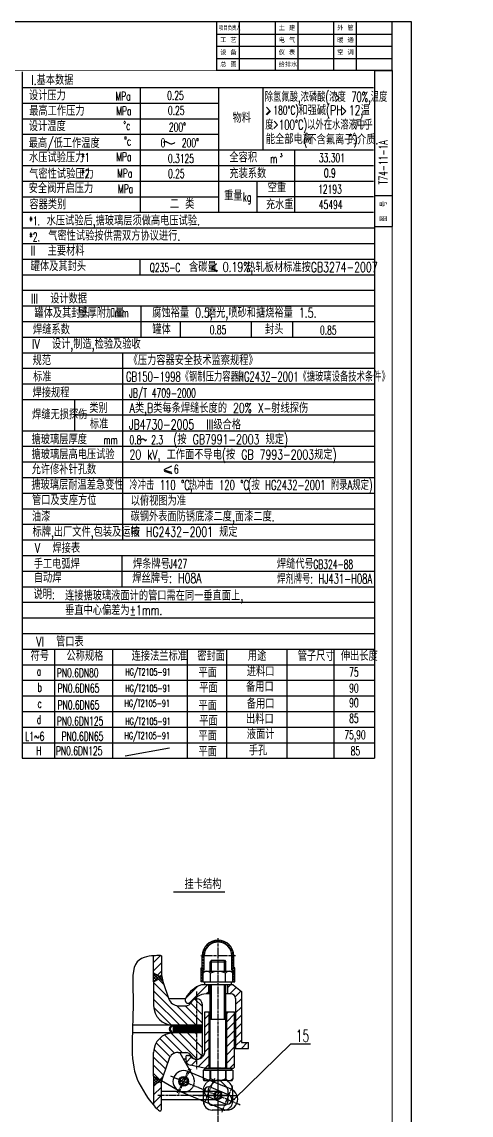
# Model space of a CAD drawing. Extents: x -1 to 624, y -221 to 620.
# Drawn here: x 394 to 624, y 59 to 620 of the extents above; entities that cross this region are included whole.
import ezdxf

# ---------------------------------------------------------------- set-up
doc = ezdxf.new("R2010")
doc.units = 0
doc.header["$MEASUREMENT"] = 0
for name, pattern in [('CENTER', [2, 1.25, -0.25, 0.25, -0.25]), ('HIDDEN', [0.375, 0.25, -0.125]), ('PHANTOM', [2.5, 1.25, -0.25, 0.25, -0.25, 0.25, -0.25])]:
    doc.linetypes.add(name, pattern=pattern)
doc.layers.get('0').update_dxf_attribs({"linetype": 'CONTINUOUS'})
for name, color, linetype in [('1', 1, 'CONTINUOUS'), ('2', 7, 'CENTER'), ('3', 7, 'HIDDEN'), ('5', 7, 'CONTINUOUS'), ('6', 7, 'PHANTOM'), ('BZCC', 7, 'CONTINUOUS'), ('K1', 4, 'CONTINUOUS')]:
    doc.layers.add(name, color=color, linetype=linetype)
doc.styles.add('HZ', font='txt', dxfattribs={"width": 0.5, "bigfont": 'hzfs'})
doc.styles.get("Standard").update_dxf_attribs({"font": 'txt.shx', "width": 0.75, "bigfont": 'hztxt.shx'})
doc.dimstyles.get("Standard").update_dxf_attribs({"dimtxt": 0.18, "dimasz": 0.18, "dimexe": 0.18, "dimexo": 0.0625, "dimgap": 0.09, "dimtad": 0, "dimtih": 1, "dimtoh": 1, "dimdec": 4, "dimzin": 0, "dimdsep": 46, "dimtxsty": 'Standard', "dimcen": 0.09, "dimadec": 0, "dimazin": 0, "dimtfac": 1, "dimtdec": 4, "dimtofl": 0, "dimtmove": 0, "dimatfit": 3, "dimfxl": 1, "dimtolj": 1, "dimtzin": 0, "dimarcsym": 0})

# ---------------------------------------------------------------- blocks, each defined once
blk = doc.blocks.new('*D0')
at = {"layer": '5'}
for p, q in [((-160.197938, 406.577323), (-160.197635, 406.577634)), ((-160.197635, 406.577634), (-160.195509, 406.579809)), ((-160.195509, 406.579809), (-160.18974, 406.585714)), ((-160.18974, 406.585714), (-160.178505, 406.597212)), ((-160.178505, 406.597212), (-160.159983, 406.616169)), ((-160.159983, 406.616169), (-160.132352, 406.644448)), ((-160.132352, 406.644448), (-160.09379, 406.683915)), ((-160.09379, 406.683915), (-160.042474, 406.736434)), ((-160.042474, 406.736434), (-159.97709, 406.802346)), ((-159.97709, 406.802346), (-159.898344, 406.875892)), ((-159.898344, 406.875892), (-159.807449, 406.94979)), ((-159.807449, 406.94979), (-159.705617, 407.016759)), ((-159.705617, 407.016759), (-159.594062, 407.069517)), ((-159.594062, 407.069517), (-159.473995, 407.100781)), ((-159.473995, 407.100781), (-159.346631, 407.10327)), ((-159.346631, 407.10327), (-159.213182, 407.069701)), ((-159.213182, 407.069701), (-159.075005, 406.995797)), ((-159.075005, 406.995797), (-158.934039, 406.889291)), ((-158.934039, 406.889291), (-158.792368, 406.760923)), ((-158.792368, 406.760923), (-158.652076, 406.621432)), ((-158.652076, 406.621432), (-158.515245, 406.481556)), ((-158.515245, 406.481556), (-158.38396, 406.352034)), ((-158.38396, 406.352034), (-158.260305, 406.243605)), ((-158.260305, 406.243605), (-158.146362, 406.167008)), ((-158.146362, 406.167008), (-158.043782, 406.130009)), ((-158.043782, 406.130009), (-157.952481, 406.128491)), ((-157.952481, 406.128491), (-157.87194, 406.155364)), ((-157.87194, 406.155364), (-157.80164, 406.203537)), ((-157.80164, 406.203537), (-157.741064, 406.265923)), ((-157.741064, 406.265923), (-157.689694, 406.335429)), ((-157.689694, 406.335429), (-157.647011, 406.404968)), ((-157.647011, 406.404968), (-157.612496, 406.46745)), ((-157.612496, 406.46745), (-157.58556, 406.51726)), ((-157.58556, 406.51726), (-157.565317, 406.554692)), ((-157.565317, 406.554692), (-157.550813, 406.581513)), ((-157.550813, 406.581513), (-157.54109, 406.599492)), ((-157.54109, 406.599492), (-157.535193, 406.610397)), ((-157.535193, 406.610397), (-157.530889, 406.618355)), ((-157.532164, 406.615997), (-157.531048, 406.61806))]:
    blk.add_line(p, q, dxfattribs=at)
blk = doc.blocks.new('*D1')
at = {"layer": '5'}
for p, q in [((-148.719322, 558.768754), (-148.716272, 558.771584)), ((-148.716272, 558.771584), (-148.694921, 558.791395)), ((-148.694921, 558.791395), (-148.63697, 558.845166)), ((-148.63697, 558.845166), (-148.524118, 558.94988)), ((-148.524118, 558.94988), (-148.340029, 559.107794)), ((-148.340029, 559.107794), (-148.076229, 559.262276)), ((-148.076229, 559.262276), (-147.726206, 559.341974)), ((-147.726206, 559.341974), (-147.283449, 559.275532)), ((-147.283449, 559.275532), (-146.748692, 559.022407)), ((-146.748692, 559.022407), (-146.151643, 558.665286)), ((-146.151643, 558.665286), (-145.529256, 558.317668)), ((-145.529256, 558.317668), (-144.918482, 558.093049)), ((-144.918482, 558.093049), (-144.353254, 558.072534)), ((-144.353254, 558.072534), (-143.85542, 558.207661)), ((-143.85542, 558.207661), (-143.443809, 558.417572)), ((-143.443809, 558.417572), (-143.137249, 558.621413)), ((-143.137249, 558.621413), (-142.946268, 558.755424)), ((-142.946268, 558.755424), (-142.806904, 558.853217)), ((-142.848197, 558.824241), (-142.812066, 558.849595))]:
    blk.add_line(p, q, dxfattribs=at)
blk = doc.blocks.new('*D74')
at = {"layer": '1'}
for p, q in [((-357.44694, 500.938045), (-357.072042, 500.563148)), ((-357.44694, 500.78452), (-357.334079, 500.897381)), ((-357.44694, 500.595958), (-357.214536, 500.828362)), ((-357.44694, 500.407396), (-357.094993, 500.759344)), ((-357.44694, 500.749484), (-357.191586, 500.494129)), ((-357.44694, 500.560922), (-357.311129, 500.425111)), ((-357.44694, 500.37236), (-357.430672, 500.356093)), ((-357.144406, 500.521368), (-356.975449, 500.690325)), ((-357.058754, 500.738422), (-356.952499, 500.632166))]:
    blk.add_line(p, q, dxfattribs=at)
blk = doc.blocks.new('*D93')
at = {"layer": '1'}
for p, q in [((-125.361368, 144.070898), (-141.663377, 144.070898)), ((-140.05109, 145.698252), (-140.05109, 144.070898)), ((-126.257083, 144.070898), (-126.257083, 145.698252))]:
    blk.add_line(p, q, dxfattribs=at)
blk = doc.blocks.new('*D94')
for p, q in [((-172.351877, 157.587036), (-173.551728, 156.830154)), ((-171.063976, 158.134292), (-172.351877, 157.587036)), ((-169.743308, 158.509346), (-171.063976, 158.134292)), ((-168.445156, 158.749619), (-169.743308, 158.509346)), ((-167.224803, 158.892534), (-168.445156, 158.749619)), ((-166.137531, 158.975514), (-167.224803, 158.892534)), ((-165.226132, 159.030278), (-166.137531, 158.975514)), ((-164.483441, 159.065727), (-165.226132, 159.030278)), ((-163.889799, 159.085059), (-164.483441, 159.065727)), ((-163.425549, 159.091472), (-163.889799, 159.085059)), ((-163.071035, 159.088165), (-163.425549, 159.091472)), ((-162.806598, 159.078334), (-163.071035, 159.088165)), ((-162.612581, 159.065178), (-162.806598, 159.078334)), ((-162.469328, 159.051894), (-162.612581, 159.065178)), ((-162.359809, 159.041084), (-162.469328, 159.051894)), ((-162.277508, 159.03296), (-162.359809, 159.041084)), ((-162.218536, 159.027139), (-162.277508, 159.03296)), ((-162.179005, 159.023237), (-162.218536, 159.027139)), ((-162.155028, 159.02087), (-162.179005, 159.023237)), ((-162.142715, 159.019655), (-162.155028, 159.02087)), ((-162.138179, 159.019207), (-162.142715, 159.019655)), ((-162.137531, 159.019143), (-162.138179, 159.019207)), ((-176.085994, 152.938875), (-176.491682, 151.048701)), ((-175.466151, 154.537822), (-176.085994, 152.938875)), ((-174.608247, 155.826223), (-175.466151, 154.537822)), ((-173.551728, 156.830154), (-174.608247, 155.826223)), ((-176.81956, 146.517336), (-176.821235, 143.937477)), ((-176.722956, 148.897966), (-176.81956, 146.517336)), ((-176.491682, 151.048701), (-176.722956, 148.897966)), ((-176.821235, 143.937477), (-176.767723, 141.189056)), ((-176.767723, 141.189056), (-176.698768, 138.302739)), ((-176.698768, 138.302739), (-176.65411, 135.309192)), ((-176.65411, 135.309192), (-176.664138, 132.239306)), ((-176.721816, 129.124869), (-176.810754, 125.997893)), ((-176.664138, 132.239306), (-176.721816, 129.124869)), ((-176.810754, 125.997893), (-176.914561, 122.890391)), ((-177.016848, 119.834376), (-177.101224, 116.86186)), ((-176.914561, 122.890391), (-177.016848, 119.834376)), ((-177.101224, 116.86186), (-177.151298, 114.004855)), ((-177.151298, 114.004855), (-177.150681, 111.295375)), ((-177.150681, 111.295375), (-177.08355, 108.755668)), ((-177.08355, 108.755668), (-176.93635, 106.368936)), ((-176.93635, 106.368936), (-176.696097, 104.108615)), ((-176.696097, 104.108615), (-176.349802, 101.948144)), ((-176.349802, 101.948144), (-175.884481, 99.86096)), ((-175.884481, 99.86096), (-175.287146, 97.8205)), ((-175.287146, 97.8205), (-174.544813, 95.800202)), ((-174.544813, 95.800202), (-173.644493, 93.773503)), ((-173.644493, 93.773503), (-172.583274, 91.726193)), ((-172.583274, 91.726193), (-171.398527, 89.693462)), ((-171.398527, 89.693462), (-170.1377, 87.722856)), ((-170.1377, 87.722856), (-168.848237, 85.861916)), ((-168.848237, 85.861916), (-167.577582, 84.158186)), ((-167.577582, 84.158186), (-166.373183, 82.659209)), ((-166.373183, 82.659209), (-165.282483, 81.412528)), ((-165.282483, 81.412528), (-164.352929, 80.465687)), ((-164.352929, 80.465687), (-163.619709, 79.849482)), ((-163.619709, 79.849482), (-163.068988, 79.527731)), ((-163.068988, 79.527731), (-162.674671, 79.447502)), ((-162.674671, 79.447502), (-162.410668, 79.555866)), ((-162.410668, 79.555866), (-162.250886, 79.799893)), ((-162.250886, 79.799893), (-162.169231, 80.126652)), ((-162.169231, 80.126652), (-162.139612, 80.483215)), ((-162.139612, 80.483215), (-162.135936, 80.81665)), ((-162.137331, 81.526516), (-162.137447, 81.585143)), ((-162.137141, 81.42986), (-162.137331, 81.526516)), ((-162.136858, 81.285668), (-162.137141, 81.42986)), ((-162.136462, 81.084434), (-162.136858, 81.285668)), ((-162.135936, 80.81665), (-162.136462, 81.084434))]:
    blk.add_line(p, q)
blk = doc.blocks.new('*D95')
at = {"layer": '5'}
for p, q in [((-166.137531, 91.952224), (-164.609265, 93.48049)), ((-166.137531, 87.709583), (-162.137531, 91.709583)), ((-166.137531, 83.466942), (-162.137531, 87.466942)), ((-164.622035, 80.739797), (-162.137531, 83.224302))]:
    blk.add_line(p, q, dxfattribs=at)
blk = doc.blocks.new('*D96')
at = {"layer": '5'}
for p, q in [((-166.137531, 155.591834), (-162.66091, 159.068455)), ((-166.137531, 151.349193), (-162.137531, 155.349193)), ((-164.16562, 149.078464), (-162.137531, 151.106553))]:
    blk.add_line(p, q, dxfattribs=at)
blk = doc.blocks.new('*D97')
at = {"layer": '5'}
for p, q in [((-160.875093, 144.246478), (-163.658202, 147.029586)), ((-158.642125, 137.770868), (-166.137531, 145.266275)), ((-148.521443, 123.407546), (-166.137531, 141.023634)), ((-152.764083, 123.407546), (-166.137531, 136.780993)), ((-147.10928, 134.723306), (-141.137531, 128.751556)), ((-144.941222, 136.797888), (-141.137531, 132.994197)), ((-157.048284, 123.449106), (-166.095971, 132.496792)), ((-144.278802, 123.407546), (-154.337657, 133.4664)), ((-150.036161, 133.407546), (-141.137531, 124.508915))]:
    blk.add_line(p, q, dxfattribs=at)
blk = doc.blocks.new('*D98')
at = {"layer": '5'}
for p, q in [((-140.996979, 160.933396), (-139.00073, 162.929645)), ((-139.36775, 162.337114), (-140.099762, 163.069127)), ((-139.770182, 163.574406), (-137.823957, 165.520631)), ((-138.809854, 163.193432), (-139.522742, 163.90632)), ((-138.149286, 163.947078), (-138.8564, 164.654191)), ((-137.388925, 164.60093), (-138.102654, 165.314659)), ((-136.525469, 165.151688), (-137.259306, 165.885524)), ((-137.179195, 164.75118), (-135.182946, 166.747428)), ((-135.548315, 165.588747), (-136.319484, 166.359916)), ((-134.435326, 165.889972), (-135.269694, 166.72434)), ((-134.67485, 165.841311), (-133.515746, 167.000415)), ((-133.140367, 166.009227), (-134.084919, 166.953779)), ((-141.249966, 159.266195), (-140.090861, 160.4253)), ((-140.258119, 158.984843), (-141.192976, 159.9197)), ((-140.124323, 160.26526), (-140.953342, 161.094279)), ((-139.812947, 161.368097), (-140.580944, 162.136095))]:
    blk.add_line(p, q, dxfattribs=at)
blk = doc.blocks.new('*D99')
at = {"layer": '5'}
for p, q in [((-133.092861, 166.009087), (-132.15266, 166.949288)), ((-131.546039, 165.829112), (-132.715164, 166.998237)), ((-131.804403, 165.883331), (-130.97243, 166.715304)), ((-128.952267, 164.649554), (-131.035076, 166.732363)), ((-130.695938, 165.577583), (-129.926188, 166.347332)), ((-129.722402, 165.136905), (-128.989384, 165.869923)), ((-128.862116, 164.582977), (-128.148767, 165.296326)), ((-126.615008, 163.726508), (-128.299003, 165.410503)), ((-128.104734, 163.926146), (-127.397627, 164.633253)), ((-127.447141, 163.169525), (-126.733888, 163.882779)), ((-125.293148, 160.990434), (-127.375957, 163.073243)), ((-126.892404, 162.310049), (-126.159592, 163.04286)), ((-126.450803, 161.337436), (-125.681413, 162.106826)), ((-125.027274, 159.310347), (-126.196398, 160.479471)), ((-126.143904, 160.230122), (-125.312537, 161.061488)), ((-126.016498, 158.943313), (-125.077397, 159.882415))]:
    blk.add_line(p, q, dxfattribs=at)
blk = doc.blocks.new('*D100')
at = {"layer": '5'}
for p, q in [((-125.016284, 157.885143), (-126.016284, 158.885143)), ((-126.016284, 157.529315), (-125.016284, 158.529315)), ((-125.016284, 156.470929), (-126.016284, 157.470929)), ((-126.016284, 156.115101), (-125.016284, 157.115101)), ((-125.016284, 155.056716), (-126.016284, 156.056716)), ((-126.016284, 154.700888), (-125.016284, 155.700888)), ((-125.016284, 153.642502), (-126.016284, 154.642502)), ((-126.016284, 153.286674), (-125.016284, 154.286674)), ((-124.516284, 151.728289), (-126.016284, 153.228289)), ((-126.016284, 151.872461), (-125.016284, 152.872461)), ((-125.516284, 150.958247), (-124.516284, 151.958247)), ((-124.516284, 150.314075), (-125.516284, 151.314075)), ((-125.516284, 149.544034), (-124.516284, 150.544034)), ((-124.516284, 148.899861), (-125.516284, 149.899861)), ((-125.516284, 148.12982), (-124.516284, 149.12982)), ((-124.516284, 147.485648), (-125.516284, 148.485648)), ((-125.516284, 146.715606), (-124.516284, 147.715606)), ((-124.516284, 146.071434), (-125.516284, 147.071434)), ((-125.119424, 145.698252), (-124.516284, 146.301393))]:
    blk.add_line(p, q, dxfattribs=at)
blk = doc.blocks.new('*D101')
at = {"layer": '5'}
for p, q in [((-141.258778, 157.84317), (-140.258778, 158.84317)), ((-140.258778, 157.571288), (-141.258778, 158.571288)), ((-141.258778, 156.428956), (-140.258778, 157.428956)), ((-140.258778, 156.157074), (-141.258778, 157.157074)), ((-141.758778, 151.686316), (-140.258778, 153.186316)), ((-140.758778, 151.00022), (-141.758778, 152.00022)), ((-141.258778, 155.014743), (-140.258778, 156.014743)), ((-140.258778, 154.742861), (-141.258778, 155.742861)), ((-141.258778, 153.600529), (-140.258778, 154.600529)), ((-140.258778, 153.328647), (-141.258778, 154.328647)), ((-140.258778, 151.914434), (-141.258778, 152.914434)), ((-141.758778, 150.272102), (-140.758778, 151.272102)), ((-140.758778, 149.586006), (-141.758778, 150.586006)), ((-141.758778, 148.857888), (-140.758778, 149.857888)), ((-140.758778, 148.171793), (-141.758778, 149.171793)), ((-141.758778, 147.443675), (-140.758778, 148.443675)), ((-140.758778, 146.757579), (-141.758778, 147.757579)), ((-141.758778, 146.029461), (-140.758778, 147.029461)), ((-141.113664, 145.698252), (-141.758778, 146.343366))]:
    blk.add_line(p, q, dxfattribs=at)
blk = doc.blocks.new('*D102')
at = {"layer": '5'}
for p, q in [((-151.270035, 92.677583), (-149.748819, 94.1988)), ((-149.534977, 92.998428), (-149.124331, 93.409075))]:
    blk.add_line(p, q, dxfattribs=at)
blk = doc.blocks.new('*D103')
at = {"layer": '5'}
for p, q in [((-151.751384, 95.024662), (-150.235004, 96.541042)), ((-150.750101, 94.611731), (-150.70785, 94.653983))]:
    blk.add_line(p, q, dxfattribs=at)
blk = doc.blocks.new('*D104')
at = {"layer": '5'}
for p, q in [((-152.666945, 94.109101), (-151.751384, 95.024662)), ((-152.158002, 93.203831), (-150.750101, 94.611731))]:
    blk.add_line(p, q, dxfattribs=at)
blk = doc.blocks.new('*D105')
at = {"layer": '5'}
for p, q in [((-150.686588, 94.675245), (-149.329733, 96.032099)), ((-149.748819, 94.1988), (-148.803486, 95.144133))]:
    blk.add_line(p, q, dxfattribs=at)
blk = doc.blocks.new('*D106')
at = {"layer": '5'}
for p, q in [((-134.906007, 86.414194), (-133.971936, 87.348266)), ((-134.231807, 85.674181), (-133.137531, 86.768457)), ((-133.1435, 85.348275), (-133.137531, 85.354244))]:
    blk.add_line(p, q, dxfattribs=at)
blk = doc.blocks.new('*D107')
at = {"layer": '5'}
for p, q in [((-134.729583, 88.004832), (-133.403977, 89.330438)), ((-133.728301, 87.591901), (-133.137531, 88.182671))]:
    blk.add_line(p, q, dxfattribs=at)
blk = doc.blocks.new('*D108')
at = {"layer": '5'}
for p, q in [((-133.137531, 88.182671), (-132.203459, 89.116743)), ((-132.557722, 87.348266), (-131.463446, 88.442542)), ((-131.143509, 87.348266), (-131.13754, 87.354235))]:
    blk.add_line(p, q, dxfattribs=at)
blk = doc.blocks.new('*D109')
at = {"layer": '5'}
for p, q in [((-133.137531, 86.768457), (-132.727019, 87.17897)), ((-133.137531, 85.354244), (-131.725736, 86.766038))]:
    blk.add_line(p, q, dxfattribs=at)
blk = doc.blocks.new('*D110')
at = {"layer": '5'}
for p, q in [((-132.727019, 87.17897), (-132.557722, 87.348266)), ((-131.725736, 86.766038), (-131.143509, 87.348266))]:
    blk.add_line(p, q, dxfattribs=at)
blk = doc.blocks.new('*D111')
at = {"layer": '5'}
for p, q in [((-151.492006, 109.407546), (-160.493449, 118.408989)), ((-157.193459, 119.35164), (-143.771748, 105.929929)), ((-153.006724, 119.407546), (-141.363782, 107.764604)), ((-148.764083, 119.407546), (-141.137531, 111.780993)), ((-144.137531, 119.023634), (-144.521443, 119.407546)), ((-157.740105, 107.170364), (-164.862853, 114.293112)), ((-155.391953, 109.064853), (-162.970705, 116.643605)), ((-160.041386, 100.986364), (-166.137531, 107.082508)), ((-158.95353, 104.141148), (-165.981204, 111.168822)), ((-161.129243, 97.83158), (-166.137531, 102.839868)), ((-127.043004, 101.348266), (-124.637531, 103.753739)), ((-166.137531, 98.597227), (-162.970705, 95.430402))]:
    blk.add_line(p, q, dxfattribs=at)
blk = doc.blocks.new('*D112')
at = {"layer": '5'}
for p, q in [((-149.740155, 137.170556), (-143.698174, 143.212537)), ((-138.597173, 144.070898), (-147.99797, 134.670101)), ((-138.005596, 140.419834), (-138.816615, 139.608814))]:
    blk.add_line(p, q, dxfattribs=at)
blk = doc.blocks.new('*D113')
at = {"layer": '5'}
for p, q in [((-166.137531, 149.93498), (-165.95877, 150.11374)), ((-166.137531, 148.520766), (-165.062195, 149.596102)), ((-163.658202, 147.029586), (-166.137531, 149.508915)), ((-166.137531, 147.106553), (-164.16562, 149.078464)), ((-166.137531, 145.692339), (-163.269044, 148.560826)), ((-164.554777, 146.511948), (-166.137531, 148.094702)), ((-165.451353, 145.99431), (-166.137531, 146.680488)), ((-161.512937, 146.298535), (-164.466687, 149.252285)), ((-163.01734, 147.398316), (-161.961934, 148.453722)), ((-161.885098, 148.08491), (-162.617152, 148.816964)), ((-162.310233, 146.691209), (-161.718104, 147.283338)), ((-161.603126, 145.984103), (-161.474274, 146.112955))]:
    blk.add_line(p, q, dxfattribs=at)
blk = doc.blocks.new('*D114')
at = {"layer": '5'}
for p, q in [((-163.23084, 94.276323), (-166.137531, 97.183013)), ((-166.137531, 96.194864), (-165.489556, 96.842839)), ((-166.137531, 94.780651), (-164.592981, 96.325201)), ((-166.137531, 93.366437), (-163.696405, 95.807563)), ((-164.127416, 93.758685), (-166.137531, 95.7688)), ((-164.609265, 93.48049), (-161.605825, 96.483929)), ((-162.137531, 94.597227), (-162.970705, 95.430402)), ((-161.859105, 95.733015), (-162.263599, 96.137509)), ((-161.50241, 96.790533), (-161.556492, 96.844615)), ((-165.023991, 93.241047), (-166.137531, 94.354586)), ((-165.920567, 92.723409), (-166.137531, 92.940373)), ((-162.630778, 94.044763), (-162.137531, 94.53801))]:
    blk.add_line(p, q, dxfattribs=at)
blk = doc.blocks.new('*D121')
for p, q in [((-156.137531, 122.462541), (-155.692526, 122.907546)), ((-156.137531, 121.755434), (-154.985419, 122.907546)), ((-156.137531, 121.048328), (-154.278312, 122.907546)), ((-156.137531, 120.341221), (-153.571205, 122.907546)), ((-153.141565, 119.907546), (-156.137531, 122.903512)), ((-153.848671, 119.907546), (-156.137531, 122.196405)), ((-154.555778, 119.907546), (-156.137531, 121.489298)), ((-155.262885, 119.907546), (-156.137531, 120.782192)), ((-155.969992, 119.907546), (-156.137531, 120.075085)), ((-155.864099, 119.907546), (-152.864099, 122.907546)), ((-152.434458, 119.907546), (-155.434458, 122.907546)), ((-155.156992, 119.907546), (-152.156992, 122.907546)), ((-151.727351, 119.907546), (-154.727351, 122.907546)), ((-154.449885, 119.907546), (-151.449885, 122.907546)), ((-151.020244, 119.907546), (-154.020244, 122.907546)), ((-153.742778, 119.907546), (-150.742778, 122.907546)), ((-150.313138, 119.907546), (-153.313138, 122.907546)), ((-153.035672, 119.907546), (-150.035672, 122.907546)), ((-149.606031, 119.907546), (-152.606031, 122.907546)), ((-152.328565, 119.907546), (-149.328565, 122.907546)), ((-148.898924, 119.907546), (-151.898924, 122.907546)), ((-151.621458, 119.907546), (-148.621458, 122.907546)), ((-148.191817, 119.907546), (-151.191817, 122.907546)), ((-150.914351, 119.907546), (-147.914351, 122.907546)), ((-147.48471, 119.907546), (-150.48471, 122.907546)), ((-150.207244, 119.907546), (-147.207244, 122.907546)), ((-146.777604, 119.907546), (-149.777604, 122.907546)), ((-149.500138, 119.907546), (-146.500138, 122.907546)), ((-146.070497, 119.907546), (-149.070497, 122.907546)), ((-148.793031, 119.907546), (-145.793031, 122.907546)), ((-145.36339, 119.907546), (-148.36339, 122.907546)), ((-148.085924, 119.907546), (-145.085924, 122.907546)), ((-144.656283, 119.907546), (-147.656283, 122.907546)), ((-147.378817, 119.907546), (-144.378817, 122.907546)), ((-143.949177, 119.907546), (-146.949177, 122.907546)), ((-146.671711, 119.907546), (-143.671711, 122.907546)), ((-143.24207, 119.907546), (-146.24207, 122.907546)), ((-145.964604, 119.907546), (-142.964604, 122.907546)), ((-142.534963, 119.907546), (-145.534963, 122.907546)), ((-145.257497, 119.907546), (-142.257497, 122.907546)), ((-141.827856, 119.907546), (-144.827856, 122.907546)), ((-144.55039, 119.907546), (-141.55039, 122.907546)), ((-141.137531, 119.924327), (-144.120749, 122.907546)), ((-143.843283, 119.907546), (-141.137531, 122.613299)), ((-141.137531, 120.631434), (-143.413643, 122.907546)), ((-143.136177, 119.907546), (-141.137531, 121.906192)), ((-141.137531, 121.338541), (-142.706536, 122.907546)), ((-142.42907, 119.907546), (-141.137531, 121.199085)), ((-141.137531, 122.045648), (-141.999429, 122.907546)), ((-141.721963, 119.907546), (-141.137531, 120.491978)), ((-141.137531, 122.752754), (-141.292322, 122.907546))]:
    blk.add_line(p, q)
blk = doc.blocks.new('BT1')
at = {"color": 7}
for p, q in [((-25, 0), (-25, -90)), ((-18.75, -90), (-18.75, 0)), ((-12.5, -90), (-12.5, 0)), ((-6.25, -90), (-6.25, 0)), ((64, -9), (64, 0)), ((80, -9), (80, 0)), ((0, -9), (80, -9)), ((-25, -18.4), (0, -18.4)), ((-25, -30), (0, -30)), ((-25, -48.4), (0, -48.4)), ((-25, -60), (0, -60)), ((-25, -78.4), (0, -78.4)), ((-25, -90), (0, -90))]:
    blk.add_line(p, q, dxfattribs=at)
at = {"layer": 'BZCC'}
for p, q in [((0, 0), (0, -90)), ((0, -9), (0, 0)), ((0, 0), (80, 0))]:
    blk.add_line(p, q, dxfattribs=at)
at = {"layer": 'K1', "color": 7}
blk.add_line((0, 0), (-25, 0), dxfattribs=at)
at = {"color": 7, "style": 'HZ', "width": 0.75}
blk.add_text('图  号', height=3, rotation=180, dxfattribs=at).set_placement((77.43, -2.67))
for s, p in [('外 管', (-20.62, -28.12)), ('暖 通', (-14.38, -28.12)), ('空 调', (-8.12, -28.12)), ('土 建', (-20.62, -58.12)), ('电 气', (-14.38, -58.12)), ('仪 表', (-8.12, -58.12)), ('给排水', (-1.88, -58.12)), ('工 艺', (-14.38, -88.13)), ('设 备', (-8.12, -88.13)), ('总 图', (-1.88, -88.13))]:
    blk.add_text(s, height=2.344, rotation=90).set_placement(p)
at = {"width": 0.7}
blk.add_text('项目负责人', height=2.344, rotation=90, dxfattribs=at).set_placement((-20.62, -88.72))

msp = doc.modelspace()

# ---------------------------------------------------------------- linework, layer by layer
for p, q in [((593.41824, 619.7819), (-0.58176, 619.7819)), ((593.41824, -221.2181), (593.41824, 619.7819)), ((490.92494, 132.92126), (490.92494, 138.56106)), ((497.42494, 132.92126), (497.42494, 138.56106)), ((490.92494, 108.23794), (490.92494, 125.96057)), ((497.42494, 108.23794), (497.42494, 125.96057))]:
    msp.add_line(p, q)
at = {"linetype": 'Continuous'}
msp.add_line((574.41824, 514.7819), (574.41824, 242.14083), dxfattribs=at)
at = {"layer": '1'}
for p, q in [((393.85406, 594.14083), (393.85406, 242.14083)), ((393.85406, 506.14083), (574.41824, 506.14083)), ((393.85406, 482.14083), (574.41824, 482.14083)), ((393.85406, 458.14083), (574.41824, 458.14083)), ((393.85406, 354.14083), (574.41824, 354.14083)), ((393.85406, 330.14083), (574.41824, 330.14083)), ((393.85406, 306.14083), (574.41824, 306.14083)), ((461.17494, 127.48781), (461.17494, 140.86518)), ((465.17494, 140.90881), (465.17494, 131.18625)), ((486.05369, 134.71346), (486.05369, 140.77765)), ((487.05369, 133.71346), (487.05369, 140.77765)), ((501.29618, 133.71346), (501.29618, 140.77765)), ((502.29618, 134.71346), (502.29618, 140.77765)), ((485.55369, 127.58792), (485.55369, 134.71346)), ((485.55369, 134.71346), (486.05369, 134.71346)), ((490.92494, 138.56106), (490.17494, 137.81106)), ((490.17494, 137.81106), (498.17494, 137.81106)), ((490.17494, 132.92126), (490.17494, 137.81106)), ((490.92494, 138.56106), (497.42494, 138.56106)), ((497.42494, 138.56106), (498.17494, 137.81106)), ((498.17494, 132.92126), (498.17494, 137.81106)), ((502.79618, 134.71346), (502.29618, 134.71346)), ((502.79618, 127.58792), (502.79618, 134.71346)), ((461.17494, 132.10662), (464.29432, 130.30564)), ((461.17494, 127.48781), (464.29432, 129.28879)), ((464.29432, 130.30564), (465.17494, 131.18625)), ((464.29432, 129.28879), (465.90601, 127.6771)), ((465.17494, 131.18625), (465.90601, 127.6771)), ((486.55369, 127.58792), (486.55369, 133.71346)), ((487.05369, 133.71346), (486.55369, 133.71346)), ((486.90369, 132.92126), (486.55369, 132.17126)), ((486.90369, 132.92126), (501.44618, 132.92126)), ((490.36431, 127.58792), (490.36431, 131.92126)), ((497.98556, 127.58792), (497.98556, 131.92126)), ((501.29618, 133.71346), (501.79618, 133.71346)), ((501.44618, 132.92126), (501.79618, 132.17126)), ((501.79618, 127.58792), (501.79618, 133.71346)), ((461.17494, 127.48781), (461.17494, 115.29722)), ((465.90601, 127.6771), (469.01285, 118.66726)), ((486.55369, 127.58792), (485.55369, 127.58792)), ((486.55369, 127.58792), (501.79618, 127.58792)), ((489.30687, 125.96057), (489.30687, 121.46057)), ((490.17494, 83.23794), (490.17494, 125.96057)), ((498.17494, 83.23794), (498.17494, 125.96057)), ((499.043, 125.96057), (499.043, 121.46057)), ((501.79618, 127.58792), (502.79618, 127.58792)), ((501.9511, 125.96057), (506.17494, 122.55685)), ((477.57231, 118.79722), (468.96804, 118.79722)), ((477.57231, 117.55977), (477.57231, 118.79854)), ((483.17494, 118.79722), (481.95843, 118.79722)), ((490.17494, 121.46057), (488.07072, 121.46057)), ((500.67494, 121.46057), (498.17494, 121.46057)), ((503.17494, 118.96057), (503.17494, 93.35655)), ((506.17494, 122.55685), (506.17494, 96.40198)), ((473.73972, 115.29722), (478.22364, 115.29722)), ((478.57231, 116.55977), (479.46393, 116.55977)), ((486.17494, 105.29722), (486.17494, 115.79722)), ((487.42494, 91.3427), (487.42494, 112.16656)), ((487.42494, 112.16656), (490.17494, 112.16656)), ((489.67494, 83.23794), (489.67494, 112.16656)), ((498.17494, 112.16656), (502.67494, 112.16656)), ((498.67494, 83.23794), (498.67494, 112.16656)), ((502.67494, 84.23794), (502.67494, 112.16656)), ((486.17494, 90.79722), (486.17494, 110.56308)), ((498.17494, 108.23794), (490.17494, 108.23794)), ((486.17494, 101.29722), (450.2835, 101.29722)), ((486.17494, 105.29722), (450.41518, 105.29722)), ((471.17494, 104.79722), (486.17494, 104.79722)), ((471.17494, 104.79722), (471.17494, 101.79722)), ((471.17494, 101.79722), (486.17494, 101.79722)), ((506.17494, 96.40198), (509.83339, 96.40198)), ((509.83339, 93.35655), (509.83339, 96.40198)), ((461.17494, 79.10662), (461.17494, 91.29722)), ((473.73972, 91.29722), (478.22364, 91.29722)), ((474.53468, 91.20503), (480.4277, 80.85668)), ((478.6186, 89.81827), (479.1186, 89.81827)), ((487.14415, 90.46891), (486.42618, 89.46711)), ((502.67494, 93.35655), (509.83339, 93.35655)), ((469.10881, 88.20544), (465.88864, 78.86695)), ((477.6186, 87.79722), (476.47531, 87.79722)), ((477.6186, 88.81827), (477.6186, 87.76002)), ((487.17494, 83.23794), (479.97093, 84.83077)), ((461.17494, 79.10662), (461.17494, 64.27953)), ((461.17494, 79.10662), (464.31525, 77.29356)), ((465.87813, 78.85644), (464.31525, 77.29356)), ((465.87404, 78.86991), (465.17494, 76.79722)), ((478.68048, 81.57724), (480.4277, 80.85668)), ((486.55369, 78.33031), (480.4277, 80.85668)), ((501.79618, 82.23794), (486.55369, 82.23794)), ((486.55369, 82.23794), (486.55369, 78.33031)), ((487.17494, 83.23794), (501.1596, 83.23794)), ((487.17494, 83.23794), (487.17494, 82.23794)), ((487.17494, 82.23794), (501.17494, 82.23794)), ((490.17494, 78.43032), (490.17494, 82.23794)), ((498.17494, 82.23794), (498.17494, 78.43032)), ((501.11875, 83.24376), (501.67494, 83.24376)), ((501.17494, 82.23794), (501.17494, 83.23794)), ((501.79618, 82.23794), (501.79618, 77.6546)), ((464.31525, 76.30087), (461.17494, 74.48781)), ((464.31525, 76.30087), (465.17494, 75.44118)), ((473.80537, 71.74591), (465.17494, 76.79722)), ((465.17494, 61.96178), (465.17494, 76.79722)), ((486.55369, 78.33031), (490.01076, 76.9046)), ((500.86777, 72.42715), (490.01076, 76.9046)), ((490.4793, 73.46627), (499.72401, 69.65374)), ((492.13651, 76.02794), (492.76072, 76.65215)), ((493.06939, 76.9046), (495.28048, 76.9046)), ((498.58915, 73.65215), (495.58915, 76.65215)), ((498.76072, 77.01611), (500.35692, 75.41992)), ((498.87223, 76.9046), (501.44618, 76.9046)), ((501.44618, 76.9046), (501.79618, 77.6546)), ((474.89922, 71.23794), (465.17494, 71.23794)), ((474.48669, 71.40806), (496.67398, 62.25797)), ((488.57304, 68.84392), (497.81774, 65.03138)), ((494.17494, 71.23794), (489.17494, 71.23794)), ((499.17494, 69.88017), (499.17494, 66.23794)), ((501.67494, 72.01337), (501.67494, 72.23794)), ((465.17494, 67.23794), (484.59848, 67.23794)), ((491.17494, 64.23794), (491.87293, 64.23794)), ((497.17494, 61.73794), (491.17494, 61.73794)), ((494.17494, 67.23794), (492.46726, 67.23794))]:
    msp.add_line(p, q, dxfattribs=at)
for centre, radius in [((476.58358, 76.49265), 2.5), ((476.58358, 76.49265), 2.5), ((476.58358, 76.49265), 2), ((494.17494, 69.23794), 2)]:
    msp.add_circle(centre, radius, dxfattribs=at)
for centre, radius, start, end in [((494.17494, 140.77765), 8.12125, 0, 180), ((494.17494, 140.77765), 7.12125, 0, 180), ((488.459, 130.60615), 2.31511, 34.614666, 145.385334), ((494.17494, 125.16083), 7.76043, 60.591514, 119.408486), ((499.89087, 130.60615), 2.31511, 34.614666, 145.385334), ((490.11906, 112.52324), 14.1613, 108.399868, 151.228498), ((473.73972, 120.29722), 5, 199.025606, 270), ((490.11906, 112.52324), 14.1613, 153.649987, 153.702191), ((478.57231, 118.83929), 1, 149.083442, 182.409083), ((489.27597, 110.34916), 11.17658, 96.190684, 143.629229), ((483.17494, 115.79722), 3, 83.306359, 135.290203), ((483.17494, 115.79722), 3, 0, 90), ((500.67494, 118.96057), 2.5, 0, 90), ((471.17494, 115.29722), 10, 180, 270), ((478.57231, 117.55977), 1, 180, 270), ((477.72058, 118.29722), 3, 270, 335.375682), ((479.46393, 117.55977), 1, 270, 323.688837), ((483.17494, 115.79722), 3, 141.18188, 155.375682), ((471.17494, 91.29722), 10, 90, 180), ((471.17494, 103.29722), 2, 90, 270), ((471.17494, 103.29722), 1.5, 90, 270), ((473.73972, 86.29722), 5, 90, 160.974394), ((478.6186, 88.81827), 1, 90, 180), ((477.72058, 88.29722), 3, 24.624318, 90), ((478.91502, 88.31827), 1.5, 39.237484, 90), ((483.17494, 90.79722), 3, 270, 0), ((485.92494, 91.3427), 1.5, 324.371487, 0), ((480.6186, 87.76002), 3, 180, 257.532281), ((483.17494, 91.79722), 4, 219.339633, 324.371487), ((483.17494, 90.79722), 3, 204.624318, 276.693641), ((501.67494, 84.23794), 1, 270, 0), ((476.58358, 76.49265), 5.5, 67.588635, 247.588635), ((489.52617, 71.1551), 2.5, 67.588635, 247.588635), ((488.459, 79.21971), 2.31511, 295.604497, 308.120013), ((488.17494, 78.43032), 2, 315, 0), ((494.17494, 75.23794), 2, 120.032022, 135), ((494.17494, 75.23794), 2, 59.967978, 120.032022), ((494.17494, 84.66503), 7.76043, 262.589136, 277.410864), ((494.17494, 75.23794), 2, 45, 59.967978), ((500.17494, 78.43032), 2, 180, 225), ((499.89087, 79.21971), 2.31511, 231.879987, 325.385334), ((497.17494, 72.23794), 2, 29.906458, 45), ((497.17494, 72.23794), 4.5, 0, 45), ((498.77087, 67.34256), 5.5, 247.588635, 67.588635), ((498.77087, 67.34256), 2.5, 247.588635, 67.588635), ((491.17494, 66.23794), 4.5, 180, 270), ((491.17494, 66.23794), 2, 209.906458, 270), ((497.17494, 66.23794), 4.5, 270, 283.784904), ((497.17494, 66.23794), 2, 315.958407, 0)]:
    msp.add_arc(centre, radius, start, end, dxfattribs=at)
at = {"layer": '2'}
for p, q in [((494.17494, 55.62278), (494.17494, 149.98623)), ((503.09083, 140.77765), (485.11794, 140.77765)), ((483.17494, 122.50112), (483.17494, 82.74541)), ((494.17494, 59.23794), (494.17494, 85.73794)), ((469.90001, 79.24897), (505.61238, 64.52111)), ((480.29421, 82.83246), (473.16179, 70.64633)), ((479.3423, 83.18202), (473.86771, 69.90715)), ((492.32977, 77.95332), (486.81029, 64.5696)), ((501.61936, 74.24963), (496.055, 60.75706)), ((498.47417, 69.23794), (463.32182, 69.23794)), ((484.17494, 69.23794), (504.17494, 69.23794))]:
    msp.add_line(p, q, dxfattribs=at)
at = {"layer": '3'}
for p, q in [((480.4277, 80.85668), (481.36296, 79.21434)), ((490.36431, 82.23794), (490.36431, 77.9046)), ((497.98556, 82.23794), (497.98556, 77.9046)), ((486.55369, 78.33031), (486.55369, 77.6546)), ((486.90369, 76.9046), (486.55369, 77.6546)), ((486.90369, 76.9046), (493.06939, 76.9046)), ((487.99296, 75.41992), (489.58915, 77.01611)), ((489.76072, 73.65215), (492.13651, 76.02794)), ((498.87223, 76.9046), (495.28048, 76.9046)), ((474.89922, 71.23794), (489.17494, 71.23794)), ((486.67494, 66.23794), (486.67494, 72.23794)), ((489.17494, 72.23794), (489.17494, 66.23794)), ((499.17494, 72.23794), (499.17494, 69.88017)), ((501.67494, 72.01337), (501.67494, 66.23794)), ((484.59848, 67.23794), (492.46726, 67.23794)), ((497.17494, 64.23794), (491.87293, 64.23794))]:
    msp.add_line(p, q, dxfattribs=at)
for centre, radius, start, end in [((476.58358, 76.49265), 5.5, 239.66, 29.66), ((488.459, 79.21971), 2.31511, 214.614666, 295.604497), ((491.17494, 72.23794), 4.5, 135, 180), ((491.17494, 72.23794), 2, 135, 180), ((488.459, 79.21971), 2.31511, 308.120013, 325.385334), ((494.17494, 84.66503), 7.76043, 240.591514, 262.589136), ((494.17494, 84.66503), 7.76043, 277.410864, 299.408486), ((499.89087, 79.21971), 2.31511, 214.614666, 231.879987), ((497.17494, 72.23794), 2, 0, 29.906458), ((491.17494, 66.23794), 2, 180, 218.294956), ((497.17494, 66.23794), 2, 270, 315.958407), ((497.17494, 66.23794), 4.5, 283.784904, 0)]:
    msp.add_arc(centre, radius, start, end, dxfattribs=at)
at = {"layer": '5'}
for p, q in [((393.85406, 586.14083), (573.85406, 586.14083)), ((454.27602, 586.14083), (454.27602, 522.14083)), ((494.39218, 586.14083), (494.39218, 522.14083)), ((517.1552, 586.14083), (517.1552, 554.14083)), ((393.85406, 578.14083), (494.39218, 578.14083)), ((554.38647, 579.00335), (556.28691, 580.90379)), ((556.28691, 580.90379), (554.45434, 582.73636)), ((518.90674, 572.32107), (520.80718, 574.22151)), ((520.80718, 574.22151), (518.97462, 576.05408)), ((519.17191, 572.05591), (521.07235, 573.95635)), ((557.79655, 572.16262), (559.69699, 574.06306)), ((559.69699, 574.06306), (557.86443, 575.89563)), ((393.85406, 570.14083), (494.39218, 570.14083)), ((522.82164, 565.10807), (524.72208, 567.00851)), ((524.72208, 567.00851), (522.88951, 568.84107)), ((393.85406, 562.14083), (494.39218, 562.14083)), ((393.85406, 554.14083), (573.85406, 554.14083)), ((533.30079, 554.14083), (533.30079, 522.14083)), ((393.85406, 546.14083), (573.85406, 546.14083)), ((393.85406, 538.14083), (573.85406, 538.14083)), ((514.16024, 538.14083), (514.16024, 522.14083)), ((393.85406, 530.14083), (494.39218, 530.14083)), ((573.85406, 530.14083), (514.16024, 530.14083)), ((393.85406, 522.14083), (573.85406, 522.14083)), ((393.85406, 514.14083), (574.41824, 514.14083)), ((393.85406, 498.14083), (574.41824, 498.14083)), ((454.25838, 490.14083), (454.25838, 498.14083)), ((493.33413, 495.74807), (490.96916, 493.72096)), ((490.96916, 493.55203), (493.84091, 492.0317)), ((393.85406, 490.14083), (574.41824, 490.14083)), ((493.67198, 491.52492), (490.96916, 492.95582)), ((393.85406, 474.14083), (574.41824, 474.14083)), ((454.63744, 474.14083), (454.63744, 458.14083)), ((393.85406, 466.14083), (574.41824, 466.14083)), ((474.72788, 466.14083), (474.72788, 458.14083)), ((511.11811, 466.14083), (511.11811, 458.14083)), ((532.34574, 466.14083), (532.34574, 458.14083)), ((393.85406, 450.14083), (574.41824, 450.14083)), ((445.16082, 450.14083), (445.16082, 354.14083)), ((393.85406, 442.14083), (574.41824, 442.14083)), ((393.85406, 434.14083), (574.41824, 434.14083)), ((393.85406, 426.14083), (574.41824, 426.14083)), ((420.83657, 410.14083), (420.83657, 426.14083)), ((574.41824, 418.14083), (420.83657, 418.14083)), ((393.85406, 410.14083), (574.41824, 410.14083)), ((393.85406, 402.14083), (574.41824, 402.14083)), ((393.85406, 394.14083), (574.41824, 394.14083)), ((466.54143, 389.35354), (470.47582, 388.22943)), ((393.85406, 386.14083), (574.41824, 386.14083)), ((393.85406, 378.14083), (574.41824, 378.14083)), ((393.85406, 370.14083), (574.41824, 370.14083)), ((393.85406, 362.14083), (574.41824, 362.14083)), ((393.85406, 346.14083), (574.41824, 346.14083)), ((445.07917, 330.14083), (445.07917, 346.14083)), ((393.85406, 338.14083), (574.41824, 338.14083)), ((393.85406, 322.14083), (574.41824, 322.14083)), ((393.85406, 314.14083), (574.41824, 314.14083)), ((393.85406, 298.14083), (574.41824, 298.14083)), ((410.44342, 298.14083), (410.44342, 242.14083)), ((440.0819, 298.14083), (440.0819, 242.14083)), ((478.38393, 298.14083), (478.38393, 242.14083)), ((498.4469, 298.14083), (498.4469, 242.14083)), ((529.45331, 298.14083), (529.45331, 242.14083)), ((553.62007, 298.14083), (553.62007, 242.14083)), ((393.85406, 290.14083), (574.41824, 290.14083)), ((393.85406, 282.14083), (574.41824, 282.14083)), ((393.85406, 274.14083), (574.41824, 274.14083)), ((393.85406, 266.14083), (574.41824, 266.14083)), ((393.85406, 258.14083), (574.41824, 258.14083)), ((393.85406, 250.14083), (574.41824, 250.14083)), ((446.52573, 243.36937), (469.30798, 247.57532)), ((471.34342, 173.73691), (497.65382, 173.73691)), ((465.19231, 129.74684), (465.15401, 129.78513)), ((499.043, 124.43788), (500.56569, 125.96057)), ((500.30833, 121.46057), (503.53332, 124.68556)), ((502.99134, 119.90093), (505.88273, 122.79232)), ((506.17494, 118.84189), (503.17494, 115.84189)), ((499.4996, 112.16656), (498.67494, 111.34189)), ((506.17494, 114.59925), (503.17494, 111.59925)), ((487.42494, 108.57717), (489.67494, 110.82717)), ((487.42494, 104.33453), (489.67494, 106.58453)), ((502.67494, 111.09925), (498.67494, 107.09925)), ((502.67494, 106.85661), (498.67494, 102.85661)), ((506.17494, 110.35661), (503.17494, 107.35661)), ((487.42494, 100.09189), (489.67494, 102.34189)), ((502.67494, 102.61397), (498.67494, 98.61397)), ((506.17494, 106.11397), (503.17494, 103.11397)), ((506.17494, 101.87133), (503.17494, 98.87133)), ((489.67494, 98.09925), (487.42494, 95.84925)), ((502.67494, 98.37133), (498.67494, 94.37133)), ((531.52015, 95.68881), (502.49657, 67.34458)), ((506.17494, 97.62869), (503.17494, 94.62869)), ((509.19087, 96.40198), (506.14544, 93.35655)), ((531.52015, 95.68881), (541.52015, 95.68881)), ((489.67494, 93.85661), (487.42494, 91.60661)), ((502.67494, 94.12869), (498.67494, 90.12869)), ((502.67494, 89.88605), (498.67494, 85.88605)), ((480.44722, 88.87154), (477.95514, 86.37945)), ((480.57861, 84.76029), (483.68248, 87.82955)), ((484.00073, 83.93976), (489.67494, 89.61397)), ((487.54154, 83.23794), (489.67494, 85.37133))]:
    msp.add_line(p, q, dxfattribs=at)
at = {"layer": '5', "color": 1}
msp.add_line((393.85406, 242.14083), (574.41824, 242.14083), dxfattribs=at)
at = {"layer": '5'}
msp.add_lwpolyline([(470.27231, 391.93125), (466.47359, 390.03189), (470.27231, 388.94654)], dxfattribs=at)
msp.add_circle((502.49657, 67.34458), 0.25, dxfattribs=at)
at = {"layer": '6'}
for p, q in [((463.42327, 97.61478), (464.85737, 99.04888)), ((498.17494, 83.23794), (490.17494, 83.23794))]:
    msp.add_line(p, q, dxfattribs=at)
at = {"layer": 'K1', "const_width": 0.4}
msp.add_lwpolyline([(9.41824, -211.2181), (9.41824, 594.7819), (583.41824, 594.7819), (583.41824, -211.2181)], close=True, dxfattribs=at)

# ---------------------------------------------------------------- block references
at = {"rotation": 270}
msp.add_blockref('BT1', (583.41824, 594.7819), dxfattribs=at)
msp.add_blockref('*D113', (627.31247, -18.11033))
at = {"layer": '5'}
for name, p in [('*D1', (614.93269, -0.86174)), ('*D0', (614.99465, -1.04951)), ('*D98', (627.31247, -18.11033)), ('*D99', (627.31247, -18.11033)), ('*D94', (627.31247, -18.11033)), ('*D96', (627.31247, -18.11033)), ('*D101', (627.31247, -18.11033)), ('*D100', (627.31247, -18.11033)), ('*D97', (627.31247, -18.11033)), ('*D112', (627.31247, -18.11033)), ('*D93', (627.31247, -18.11033)), ('*D111', (627.31247, -18.11033)), ('*D121', (627.31247, -18.11033)), ('*D114', (627.31247, -18.11033)), ('*D95', (627.31247, -18.11033)), ('*D104', (627.31247, -18.11033)), ('*D103', (627.31247, -18.11033)), ('*D102', (627.31247, -18.11033)), ('*D105', (627.31247, -18.11033)), ('*D106', (627.31247, -18.11033)), ('*D107', (627.31247, -18.11033)), ('*D108', (627.31247, -18.11033)), ('*D109', (627.31247, -18.11033)), ('*D110', (627.31247, -18.11033))]:
    msp.add_blockref(name, p, dxfattribs=at)

# ---------------------------------------------------------------- texts
at = {"layer": '5', "style": 'HZ'}
for s, width, p in [('I.基本数据', 0.7, (398.51166, 587.47923)), ('设计压力', 0.7, (397.24838, 579.58802)), ('除氢氟酸,浓磷酸(浓度 70%%%,温度 ', 0.63, (518.14411, 578.81971)), ('和强碱(PH 12,', 0.7, (535.36093, 571.97898)), ('温', 0.7, (567.27195, 571.97898)), ('最高工作压力', 0.7, (397.41669, 571.67751)), ('物料', 0.7, (501.62381, 568.09099)), ('设计温度', 0.7, (397.20115, 563.76701)), ('度 100%%dC)以外在水溶液中', 0.63, (518.37044, 564.53995)), ('几乎', 0.7, (564.05881, 564.51057)), ('最高/低工作温度', 0.7, (397.15392, 555.18327)), ('能全部电离', 0.7, (518.70288, 557.18748)), ('(不含氟离子)', 0.7, (537.90939, 556.96115)), ('的介质.', 0.7, (560.71007, 556.96115)), ('水压试验压力', 0.7, (397.32223, 547.7777)), ('全容积', 0.7, (500.0327, 547.77381)), ('气密性试验压力', 0.7, (397.44331, 539.36227)), ('充装系数', 0.7, (500.0327, 539.57072)), ('安全阀开启压力', 0.7, (397.13331, 531.95669)), ('重量', 0.7, (497.29833, 528.17753)), ('空重', 0.7, (519.62897, 532.27908)), ('容器类别', 0.7, (397.51715, 523.70957)), ('二 类', 0.7, (469.51468, 523.93456)), ('充水重', 0.7, (518.71752, 523.62026)), ('水压试验后,搪玻璃层须做高电压试验.', 0.7, (406.32937, 515.40091)), ('气密性试验按供需双方协议进行.', 0.7, (407.18392, 507.63138)), ('II  主要材料', 0.7, (398.21387, 499.90929)), ('罐体及其封头', 0.7, (398.18216, 492.00495)), ('含碳量 0.19%%%,', 0.7, (479.29123, 491.57913)), ('热轧板材标准按GB3274-2007', 0.7, (508.68675, 491.48299)), ('III  设计数据', 0.7, (398.31562, 475.39419)), ('罐体及其封头', 0.7, (400.09548, 467.99416)), ('壁厚附加量', 0.7, (422.57577, 468.07221)), ('腐蚀裕量 0.5,', 0.7, (460.45653, 468.1316)), ('磨光,喷砂和搪烧裕量 1.5.', 0.7, (488.52903, 468.1316)), ('焊缝系数', 0.7, (399.34344, 459.56347)), ('罐体', 0.7, (460.50259, 459.62753)), (' 封头', 0.7, (515.17388, 459.61651)), ('IV  设计,制造,检验及验收', 0.7, (398.89929, 452.1125)), ('规范', 0.7, (399.15352, 443.77602)), ('《压力容器安全技术监察规程》', 0.7, (448.37368, 443.77602)), ('标准', 0.7, (399.40854, 435.36013)), ('GB150-1998《钢制压力容器》', 0.63, (447.01647, 435.36013)), ('HG2432-2001《搪玻璃设备技术条件》', 0.63, (504.5221, 435.36013)), ('焊接规程', 0.7, (399.15352, 427.19928)), ('焊缝无损探伤', 0.7, (398.89849, 415.9781)), ('类别', 0.7, (428.22657, 419.29345)), ('A类,B类每条焊缝长度的 20%%% X-射线探伤', 0.7, (448.88373, 419.29345)), ('标准', 0.7, (428.48159, 411.13259)), ('JB4730-2005  III级合格', 0.7, (448.50872, 410.7991)), ('搪玻璃层厚度', 0.7, (398.64173, 403.21714)), ('(按 GB7991-2003 规定)', 0.7, (471.2703, 403.21714)), ('搪玻璃层高电压试验', 0.7, (398.64173, 395.52636)), ('20 kV, 工作面不导电(按 GB 7993-2003规定)', 0.7, (448.82605, 395.39948)), ('允许修补针孔数', 0.7, (398.64173, 387.83559)), ('搪玻璃层耐温差急变性', 0.7, (398.54288, 379.90681)), ('冷冲击 110 %%dC,', 0.63, (448.78342, 379.76205)), ('热冲击 120 %%dC', 0.63, (479.16343, 379.76205)), ('(按 HG2432-2001 附录A规定)', 0.63, (509.40022, 379.76205)), ('管口及支座方位', 0.7, (398.82288, 372.03582)), ('以俯视图为准', 0.7, (449.43313, 371.76518)), ('油漆', 0.7, (398.82288, 363.64588)), ('碳钢外表面防锈底漆二度,面漆二度.', 0.7, (449.35931, 363.67535)), ('标牌,出厂文件,包装及运输', 0.7, (399.09353, 355.79724)), ('按 HG2432-2001 规定', 0.7, (449.43313, 355.79724)), ('V  焊接表', 0.7, (400.38572, 347.46886)), ('手工电弧焊', 0.7, (399.73719, 339.36221)), ('焊条牌号', 0.7, (450.62969, 339.36221)), ('焊缝代号', 0.7, (524.36845, 339.36221)), ('自动焊', 0.7, (399.73719, 332.27913)), ('焊丝牌号: H08A ', 0.7, (450.23159, 332.03795)), ('焊剂牌号: HJ431-H08A', 0.63, (524.49273, 331.70754)), ('说明:', 0.7, (399.58804, 323.74652)), ('连接搪玻璃液面计的管口需在同一垂直面上,', 0.7, (415.80172, 323.09632)), ('垂直中心偏差为%%P1mm.', 0.7, (415.80172, 315.63183)), ('VI  管口表', 0.7, (401.03241, 299.48637)), ('符号', 0.7, (398.12991, 292.16783)), ('公称规格', 0.7, (416.5043, 292.16783)), ('连接法兰标准', 0.7, (449.89971, 292.16783)), ('密封面', 0.7, (483.58022, 292.14175)), ('用途', 0.7, (509.48808, 292.14175)), ('管子尺寸', 0.7, (535.04512, 292.14175)), ('伸出长度', 0.7, (557.13362, 292.16771)), ('平面', 0.7, (484.18046, 283.72502)), ('进料口', 0.7, (508.93116, 284.13753)), ('平面', 0.7, (484.59297, 275.8873)), ('备用口', 0.7, (508.51865, 276.29981)), ('平面', 0.7, (484.18046, 266.81204)), ('备用口', 0.7, (508.93116, 267.63706)), ('平面', 0.7, (484.59297, 258.97432)), ('出料口', 0.7, (508.51865, 259.83863)), ('平面', 0.7, (484.18046, 251.17588)), ('液面计', 0.7, (508.93116, 252.0009)), ('平面', 0.7, (484.18046, 243.11447)), ('手孔', 0.7, (509.96552, 243.71986)), ('挂卡结构', 0.7, (477.03216, 175.15909))]:
    msp.add_text(s, height=5, dxfattribs=dict(at, width=width)).set_placement(p)
at = {"layer": '5', "width": 0.63}
for s, height, p in [('MPa', 4.5, (441.60924, 579.42721)), ('0.25', 4.5, (468.12786, 579.75918)), (' 180%%dC)', 4.5, (520.00936, 572.2053)), ('MPa', 4.5, (442.05318, 571.88021)), ('0.25', 4.5, (468.51287, 572.05896)), ('%%dc', 4.5, (445.60471, 564.33321)), ('200%%d', 4.5, (469.00395, 563.58872)), ('%%dc', 4.5, (446.04866, 556.34227)), ('0   200%%d', 4.5, (464.76883, 555.50349)), ('*1', 4.5, (423.96902, 548.03006)), ('MPa', 4.5, (442.05318, 548.35132)), ('0.3125', 4.5, (468.51287, 547.41826)), ('m', 4.5, (520.99615, 547.31808)), ('3', 1.8, (526.00915, 550.50817)), ('33.301', 4.5, (545.8765, 547.81899)), ('*2', 4.5, (423.96902, 539.73195)), ('MPa', 4.5, (442.49713, 539.91644)), ('0.25', 4.5, (468.55216, 539.71804)), ('0.9', 4.5, (548.46944, 540.04019)), ('MPa', 4.5, (442.94107, 531.9255)), ('12193', 4.5, (545.49149, 531.68585)), ('kg', 4.5, (506.86861, 527.72181)), ('45494', 4.5, (545.86472, 523.84812)), ('*1.', 4.5, (397.29719, 515.51235)), ('*2.', 4.5, (397.29719, 507.21424)), ('Q235-C', 4.5, (459.17077, 491.53234)), ('mm', 4.5, (441.1814, 468.29096)), ('0.85', 4.5, (489.91188, 459.62753)), ('0.85', 4.5, (546.43268, 459.4122)), ('JB/T 4709-2000', 4.5, (448.62871, 427.19928)), ('mm', 4.5, (435.46038, 403.21714)), ('0.8  2.3', 4.5, (448.82605, 403.21714)), ('6', 4.5, (471.59416, 388.11733)), (':', 4.5, (465.87019, 339.68647)), ('J427', 4.5, (469.11285, 339.68647)), (':', 4.5, (539.20853, 339.68647)), ('GB324-88', 4.5, (543.02356, 339.36221)), ('a', 4.5, (401.26559, 284.55005)), ('PN0.6DN80', 4.5, (411.57839, 283.72502)), ('HG/T2105-91', 3.6, (446.64189, 284.55005)), ('75', 4.5, (561.41885, 284.13288)), ('b', 4.5, (401.6781, 276.29981)), ('PN0.6DN65', 4.5, (411.9909, 275.8873)), ('HG/T2105-91', 3.6, (446.64189, 276.29981)), ('90', 4.5, (561.41885, 275.89508)), ('c', 4.5, (401.6781, 268.04957)), ('PN0.6DN65', 4.5, (411.9909, 267.22455)), ('HG/T2105-91', 3.6, (446.22938, 268.46209)), ('90', 4.5, (561.41885, 268.40618)), ('d', 4.5, (401.26559, 259.79934)), ('HG/T2105-91', 3.6, (446.64189, 259.38683)), ('85', 4.5, (561.41885, 260.41801)), ('PN0.6DN125', 4.5, (411.57839, 258.97432)), ('L1~6', 4.5, (395.34852, 251.17588)), ('PN0.6DN65', 4.5, (414.05346, 251.17588)), ('HG/T2105-91', 3.6, (446.22938, 252.0009)), ('75,90', 4.5, (558.92255, 251.93059)), ('H', 4.5, (400.96123, 243.71986)), ('PN0.6DN125', 4.5, (411.12562, 243.71986)), ('85', 4.5, (562.16774, 243.69279)), ('15', 6.3, (534.02015, 96.68881))]:
    msp.add_text(s, height=height, dxfattribs=at).set_placement(p)
msp.add_text('T74-11-1A', height=4.5, rotation=90, dxfattribs=at).set_placement((581.0705, 536.3956))

# ---------------------------------------------------------------- dimensions: what is measured, and where the dimension line sits
at = {"layer": '5'}
dim = msp.add_linear_dim(base=(359.68183, 222.11276), p1=(306.23383, 154.4084), p2=(312.9005, 289.81712), angle=90, dimstyle='Standard', dxfattribs=at)
dim.commit()
dim.dimension.update_dxf_attribs({"geometry": '*D74', "text_midpoint": (623.90775, -4.65113), "insert": (623.90775, -4.65113)})

doc.saveas('drawing.dxf')
